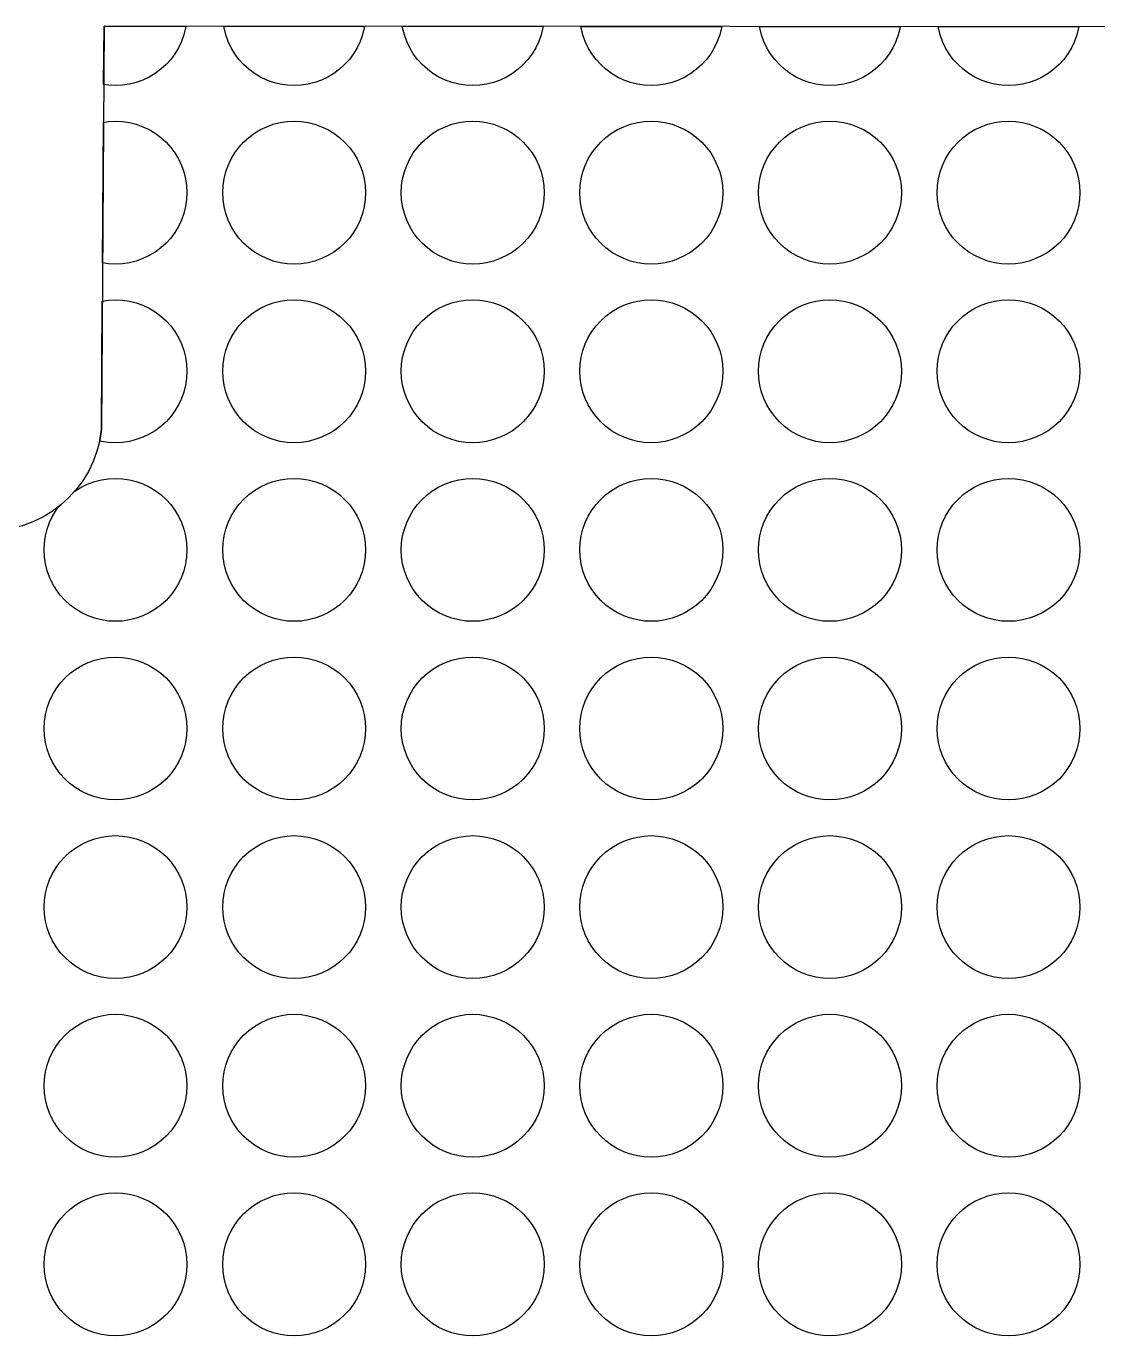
# Model space of a CAD drawing. Header units: millimetres. Extents: x -41 to 93, y -13 to 82.
# Drawn here: x 40.57 to 55.57, y 63.7 to 82.03 of the extents above; entities that cross this region are included whole.
import ezdxf

# ---------------------------------------------------------------- set-up
doc = ezdxf.new("R2010")
doc.units = ezdxf.units.MM
doc.layers.add('background', color=7, linetype='Continuous')
doc.layers.add('outline_2', color=3, linetype='Continuous')

msp = doc.modelspace()

# ---------------------------------------------------------------- linework, layer by layer
at = {"layer": 'background'}
for points in [[(41.658, 82.028), (42.803, 82.027), (42.8, 82.003), (42.776, 81.907), (42.743, 81.815), (42.701, 81.726), (42.65, 81.642), (42.592, 81.563), (42.526, 81.491), (42.453, 81.425), (42.374, 81.366), (42.29, 81.316), (42.201, 81.274), (42.109, 81.241), (42.014, 81.217), (41.917, 81.202), (41.819, 81.198), (41.721, 81.202), (41.653, 81.213)], [(45.303, 82.026), (45.3, 82.003), (45.276, 81.907), (45.243, 81.815), (45.201, 81.726), (45.15, 81.642), (45.092, 81.563), (45.026, 81.491), (44.953, 81.425), (44.874, 81.366), (44.79, 81.316), (44.701, 81.274), (44.609, 81.241), (44.514, 81.217), (44.417, 81.202), (44.319, 81.198), (44.221, 81.202), (44.124, 81.217), (44.028, 81.241), (43.936, 81.274), (43.847, 81.316), (43.763, 81.366), (43.684, 81.425), (43.612, 81.491), (43.546, 81.563), (43.487, 81.642), (43.437, 81.726), (43.395, 81.815), (43.362, 81.907), (43.338, 82.003), (43.334, 82.027)], [(47.803, 82.025), (47.8, 82.003), (47.776, 81.907), (47.743, 81.815), (47.701, 81.726), (47.65, 81.642), (47.592, 81.563), (47.526, 81.491), (47.453, 81.425), (47.374, 81.366), (47.29, 81.316), (47.201, 81.274), (47.109, 81.241), (47.014, 81.217), (46.917, 81.202), (46.819, 81.198), (46.721, 81.202), (46.624, 81.217), (46.528, 81.241), (46.436, 81.274), (46.347, 81.316), (46.263, 81.366), (46.184, 81.425), (46.112, 81.491), (46.046, 81.563), (45.987, 81.642), (45.937, 81.726), (45.895, 81.815), (45.862, 81.907), (45.838, 82.003), (45.835, 82.026)], [(50.303, 82.023), (50.3, 82.003), (50.276, 81.907), (50.243, 81.815), (50.201, 81.726), (50.15, 81.642), (50.092, 81.563), (50.026, 81.491), (49.953, 81.425), (49.874, 81.366), (49.79, 81.316), (49.701, 81.274), (49.609, 81.241), (49.514, 81.217), (49.417, 81.202), (49.319, 81.198), (49.221, 81.202), (49.124, 81.217), (49.028, 81.241), (48.936, 81.274), (48.847, 81.316), (48.763, 81.366), (48.684, 81.425), (48.612, 81.491), (48.546, 81.563), (48.487, 81.642), (48.437, 81.726), (48.395, 81.815), (48.362, 81.907), (48.338, 82.003), (48.335, 82.024)], [(52.802, 82.022), (52.8, 82.003), (52.776, 81.907), (52.743, 81.815), (52.701, 81.726), (52.65, 81.642), (52.592, 81.563), (52.526, 81.491), (52.453, 81.425), (52.374, 81.366), (52.29, 81.316), (52.201, 81.274), (52.109, 81.241), (52.014, 81.217), (51.917, 81.202), (51.819, 81.198), (51.721, 81.202), (51.624, 81.217), (51.528, 81.241), (51.436, 81.274), (51.347, 81.316), (51.263, 81.366), (51.184, 81.425), (51.112, 81.491), (51.046, 81.563), (50.987, 81.642), (50.937, 81.726), (50.895, 81.815), (50.862, 81.907), (50.838, 82.003), (50.835, 82.023)], [(55.302, 82.021), (55.3, 82.003), (55.276, 81.907), (55.243, 81.815), (55.201, 81.726), (55.15, 81.642), (55.092, 81.563), (55.026, 81.491), (54.953, 81.425), (54.874, 81.366), (54.79, 81.316), (54.701, 81.274), (54.609, 81.241), (54.514, 81.217), (54.417, 81.202), (54.319, 81.198), (54.221, 81.202), (54.124, 81.217), (54.028, 81.241), (53.936, 81.274), (53.847, 81.316), (53.763, 81.366), (53.684, 81.425), (53.612, 81.491), (53.546, 81.563), (53.487, 81.642), (53.437, 81.726), (53.395, 81.815), (53.362, 81.907), (53.338, 82.003), (53.335, 82.022)], [(41.649, 80.682), (41.721, 80.693), (41.819, 80.698), (41.917, 80.693), (42.014, 80.678), (42.109, 80.655), (42.201, 80.621), (42.29, 80.58), (42.374, 80.529), (42.453, 80.471), (42.526, 80.405), (42.592, 80.332), (42.65, 80.253), (42.701, 80.169), (42.743, 80.08), (42.776, 79.988), (42.8, 79.893), (42.814, 79.796), (42.819, 79.698), (42.814, 79.6), (42.8, 79.503), (42.776, 79.407), (42.743, 79.315), (42.701, 79.226), (42.65, 79.142), (42.592, 79.063), (42.526, 78.991), (42.453, 78.925), (42.374, 78.866), (42.29, 78.816), (42.201, 78.774), (42.109, 78.741), (42.014, 78.717), (41.917, 78.702), (41.819, 78.698), (41.721, 78.702), (41.637, 78.715)], [(45.319, 79.698), (45.314, 79.6), (45.3, 79.503), (45.276, 79.407), (45.243, 79.315), (45.201, 79.226), (45.15, 79.142), (45.092, 79.063), (45.026, 78.991), (44.953, 78.925), (44.874, 78.866), (44.79, 78.816), (44.701, 78.774), (44.609, 78.741), (44.514, 78.717), (44.417, 78.702), (44.319, 78.698), (44.221, 78.702), (44.124, 78.717), (44.028, 78.741), (43.936, 78.774), (43.847, 78.816), (43.763, 78.866), (43.684, 78.925), (43.612, 78.991), (43.546, 79.063), (43.487, 79.142), (43.437, 79.226), (43.395, 79.315), (43.362, 79.407), (43.338, 79.503), (43.324, 79.6), (43.319, 79.698), (43.324, 79.796), (43.338, 79.893), (43.362, 79.988), (43.395, 80.08), (43.437, 80.169), (43.487, 80.253), (43.546, 80.332), (43.612, 80.405), (43.684, 80.471), (43.763, 80.529), (43.847, 80.58), (43.936, 80.621), (44.028, 80.655), (44.124, 80.678), (44.221, 80.693), (44.319, 80.698), (44.417, 80.693), (44.514, 80.678), (44.609, 80.655), (44.701, 80.621), (44.79, 80.58), (44.874, 80.529), (44.953, 80.471), (45.026, 80.405), (45.092, 80.332), (45.15, 80.253), (45.201, 80.169), (45.243, 80.08), (45.276, 79.988), (45.3, 79.893), (45.314, 79.796)], [(47.819, 79.698), (47.814, 79.6), (47.8, 79.503), (47.776, 79.407), (47.743, 79.315), (47.701, 79.226), (47.65, 79.142), (47.592, 79.063), (47.526, 78.991), (47.453, 78.925), (47.374, 78.866), (47.29, 78.816), (47.201, 78.774), (47.109, 78.741), (47.014, 78.717), (46.917, 78.702), (46.819, 78.698), (46.721, 78.702), (46.624, 78.717), (46.528, 78.741), (46.436, 78.774), (46.347, 78.816), (46.263, 78.866), (46.184, 78.925), (46.112, 78.991), (46.046, 79.063), (45.987, 79.142), (45.937, 79.226), (45.895, 79.315), (45.862, 79.407), (45.838, 79.503), (45.824, 79.6), (45.819, 79.698), (45.824, 79.796), (45.838, 79.893), (45.862, 79.988), (45.895, 80.08), (45.937, 80.169), (45.987, 80.253), (46.046, 80.332), (46.112, 80.405), (46.184, 80.471), (46.263, 80.529), (46.347, 80.58), (46.436, 80.621), (46.528, 80.655), (46.624, 80.678), (46.721, 80.693), (46.819, 80.698), (46.917, 80.693), (47.014, 80.678), (47.109, 80.655), (47.201, 80.621), (47.29, 80.58), (47.374, 80.529), (47.453, 80.471), (47.526, 80.405), (47.592, 80.332), (47.65, 80.253), (47.701, 80.169), (47.743, 80.08), (47.776, 79.988), (47.8, 79.893), (47.814, 79.796)], [(50.319, 79.698), (50.314, 79.6), (50.3, 79.503), (50.276, 79.407), (50.243, 79.315), (50.201, 79.226), (50.15, 79.142), (50.092, 79.063), (50.026, 78.991), (49.953, 78.925), (49.874, 78.866), (49.79, 78.816), (49.701, 78.774), (49.609, 78.741), (49.514, 78.717), (49.417, 78.702), (49.319, 78.698), (49.221, 78.702), (49.124, 78.717), (49.028, 78.741), (48.936, 78.774), (48.847, 78.816), (48.763, 78.866), (48.684, 78.925), (48.612, 78.991), (48.546, 79.063), (48.487, 79.142), (48.437, 79.226), (48.395, 79.315), (48.362, 79.407), (48.338, 79.503), (48.324, 79.6), (48.319, 79.698), (48.324, 79.796), (48.338, 79.893), (48.362, 79.988), (48.395, 80.08), (48.437, 80.169), (48.487, 80.253), (48.546, 80.332), (48.612, 80.405), (48.684, 80.471), (48.763, 80.529), (48.847, 80.58), (48.936, 80.621), (49.028, 80.655), (49.124, 80.678), (49.221, 80.693), (49.319, 80.698), (49.417, 80.693), (49.514, 80.678), (49.609, 80.655), (49.701, 80.621), (49.79, 80.58), (49.874, 80.529), (49.953, 80.471), (50.026, 80.405), (50.092, 80.332), (50.15, 80.253), (50.201, 80.169), (50.243, 80.08), (50.276, 79.988), (50.3, 79.893), (50.314, 79.796)], [(52.819, 79.698), (52.814, 79.6), (52.8, 79.503), (52.776, 79.407), (52.743, 79.315), (52.701, 79.226), (52.65, 79.142), (52.592, 79.063), (52.526, 78.991), (52.453, 78.925), (52.374, 78.866), (52.29, 78.816), (52.201, 78.774), (52.109, 78.741), (52.014, 78.717), (51.917, 78.702), (51.819, 78.698), (51.721, 78.702), (51.624, 78.717), (51.528, 78.741), (51.436, 78.774), (51.347, 78.816), (51.263, 78.866), (51.184, 78.925), (51.112, 78.991), (51.046, 79.063), (50.987, 79.142), (50.937, 79.226), (50.895, 79.315), (50.862, 79.407), (50.838, 79.503), (50.824, 79.6), (50.819, 79.698), (50.824, 79.796), (50.838, 79.893), (50.862, 79.988), (50.895, 80.08), (50.937, 80.169), (50.987, 80.253), (51.046, 80.332), (51.112, 80.405), (51.184, 80.471), (51.263, 80.529), (51.347, 80.58), (51.436, 80.621), (51.528, 80.655), (51.624, 80.678), (51.721, 80.693), (51.819, 80.698), (51.917, 80.693), (52.014, 80.678), (52.109, 80.655), (52.201, 80.621), (52.29, 80.58), (52.374, 80.529), (52.453, 80.471), (52.526, 80.405), (52.592, 80.332), (52.65, 80.253), (52.701, 80.169), (52.743, 80.08), (52.776, 79.988), (52.8, 79.893), (52.814, 79.796)], [(55.319, 79.698), (55.314, 79.6), (55.3, 79.503), (55.276, 79.407), (55.243, 79.315), (55.201, 79.226), (55.15, 79.142), (55.092, 79.063), (55.026, 78.991), (54.953, 78.925), (54.874, 78.866), (54.79, 78.816), (54.701, 78.774), (54.609, 78.741), (54.514, 78.717), (54.417, 78.702), (54.319, 78.698), (54.221, 78.702), (54.124, 78.717), (54.028, 78.741), (53.936, 78.774), (53.847, 78.816), (53.763, 78.866), (53.684, 78.925), (53.612, 78.991), (53.546, 79.063), (53.487, 79.142), (53.437, 79.226), (53.395, 79.315), (53.362, 79.407), (53.338, 79.503), (53.324, 79.6), (53.319, 79.698), (53.324, 79.796), (53.338, 79.893), (53.362, 79.988), (53.395, 80.08), (53.437, 80.169), (53.487, 80.253), (53.546, 80.332), (53.612, 80.405), (53.684, 80.471), (53.763, 80.529), (53.847, 80.58), (53.936, 80.621), (54.028, 80.655), (54.124, 80.678), (54.221, 80.693), (54.319, 80.698), (54.417, 80.693), (54.514, 80.678), (54.609, 80.655), (54.701, 80.621), (54.79, 80.58), (54.874, 80.529), (54.953, 80.471), (55.026, 80.405), (55.092, 80.332), (55.15, 80.253), (55.201, 80.169), (55.243, 80.08), (55.276, 79.988), (55.3, 79.893), (55.314, 79.796)], [(41.599, 76.23), (41.623, 76.387), (41.634, 78.18), (41.721, 78.193), (41.819, 78.198), (41.917, 78.193), (42.014, 78.178), (42.109, 78.155), (42.201, 78.121), (42.29, 78.08), (42.374, 78.029), (42.453, 77.971), (42.526, 77.905), (42.592, 77.832), (42.65, 77.753), (42.701, 77.669), (42.743, 77.58), (42.776, 77.488), (42.8, 77.393), (42.814, 77.296), (42.819, 77.198), (42.814, 77.1), (42.8, 77.003), (42.776, 76.907), (42.743, 76.815), (42.701, 76.726), (42.65, 76.642), (42.592, 76.563), (42.526, 76.491), (42.453, 76.425), (42.374, 76.366), (42.29, 76.316), (42.201, 76.274), (42.109, 76.241), (42.014, 76.217), (41.917, 76.202), (41.819, 76.198), (41.721, 76.202), (41.624, 76.217), (41.597, 76.224)], [(45.319, 77.198), (45.314, 77.1), (45.3, 77.003), (45.276, 76.907), (45.243, 76.815), (45.201, 76.726), (45.15, 76.642), (45.092, 76.563), (45.026, 76.491), (44.953, 76.425), (44.874, 76.366), (44.79, 76.316), (44.701, 76.274), (44.609, 76.241), (44.514, 76.217), (44.417, 76.202), (44.319, 76.198), (44.221, 76.202), (44.124, 76.217), (44.028, 76.241), (43.936, 76.274), (43.847, 76.316), (43.763, 76.366), (43.684, 76.425), (43.612, 76.491), (43.546, 76.563), (43.487, 76.642), (43.437, 76.726), (43.395, 76.815), (43.362, 76.907), (43.338, 77.003), (43.324, 77.1), (43.319, 77.198), (43.324, 77.296), (43.338, 77.393), (43.362, 77.488), (43.395, 77.58), (43.437, 77.669), (43.487, 77.753), (43.546, 77.832), (43.612, 77.905), (43.684, 77.971), (43.763, 78.029), (43.847, 78.08), (43.936, 78.121), (44.028, 78.155), (44.124, 78.178), (44.221, 78.193), (44.319, 78.198), (44.417, 78.193), (44.514, 78.178), (44.609, 78.155), (44.701, 78.121), (44.79, 78.08), (44.874, 78.029), (44.953, 77.971), (45.026, 77.905), (45.092, 77.832), (45.15, 77.753), (45.201, 77.669), (45.243, 77.58), (45.276, 77.488), (45.3, 77.393), (45.314, 77.296)], [(47.819, 77.198), (47.814, 77.1), (47.8, 77.003), (47.776, 76.907), (47.743, 76.815), (47.701, 76.726), (47.65, 76.642), (47.592, 76.563), (47.526, 76.491), (47.453, 76.425), (47.374, 76.366), (47.29, 76.316), (47.201, 76.274), (47.109, 76.241), (47.014, 76.217), (46.917, 76.202), (46.819, 76.198), (46.721, 76.202), (46.624, 76.217), (46.528, 76.241), (46.436, 76.274), (46.347, 76.316), (46.263, 76.366), (46.184, 76.425), (46.112, 76.491), (46.046, 76.563), (45.987, 76.642), (45.937, 76.726), (45.895, 76.815), (45.862, 76.907), (45.838, 77.003), (45.824, 77.1), (45.819, 77.198), (45.824, 77.296), (45.838, 77.393), (45.862, 77.488), (45.895, 77.58), (45.937, 77.669), (45.987, 77.753), (46.046, 77.832), (46.112, 77.905), (46.184, 77.971), (46.263, 78.029), (46.347, 78.08), (46.436, 78.121), (46.528, 78.155), (46.624, 78.178), (46.721, 78.193), (46.819, 78.198), (46.917, 78.193), (47.014, 78.178), (47.109, 78.155), (47.201, 78.121), (47.29, 78.08), (47.374, 78.029), (47.453, 77.971), (47.526, 77.905), (47.592, 77.832), (47.65, 77.753), (47.701, 77.669), (47.743, 77.58), (47.776, 77.488), (47.8, 77.393), (47.814, 77.296)], [(50.319, 77.198), (50.314, 77.1), (50.3, 77.003), (50.276, 76.907), (50.243, 76.815), (50.201, 76.726), (50.15, 76.642), (50.092, 76.563), (50.026, 76.491), (49.953, 76.425), (49.874, 76.366), (49.79, 76.316), (49.701, 76.274), (49.609, 76.241), (49.514, 76.217), (49.417, 76.202), (49.319, 76.198), (49.221, 76.202), (49.124, 76.217), (49.028, 76.241), (48.936, 76.274), (48.847, 76.316), (48.763, 76.366), (48.684, 76.425), (48.612, 76.491), (48.546, 76.563), (48.487, 76.642), (48.437, 76.726), (48.395, 76.815), (48.362, 76.907), (48.338, 77.003), (48.324, 77.1), (48.319, 77.198), (48.324, 77.296), (48.338, 77.393), (48.362, 77.488), (48.395, 77.58), (48.437, 77.669), (48.487, 77.753), (48.546, 77.832), (48.612, 77.905), (48.684, 77.971), (48.763, 78.029), (48.847, 78.08), (48.936, 78.121), (49.028, 78.155), (49.124, 78.178), (49.221, 78.193), (49.319, 78.198), (49.417, 78.193), (49.514, 78.178), (49.609, 78.155), (49.701, 78.121), (49.79, 78.08), (49.874, 78.029), (49.953, 77.971), (50.026, 77.905), (50.092, 77.832), (50.15, 77.753), (50.201, 77.669), (50.243, 77.58), (50.276, 77.488), (50.3, 77.393), (50.314, 77.296)], [(52.819, 77.198), (52.814, 77.1), (52.8, 77.003), (52.776, 76.907), (52.743, 76.815), (52.701, 76.726), (52.65, 76.642), (52.592, 76.563), (52.526, 76.491), (52.453, 76.425), (52.374, 76.366), (52.29, 76.316), (52.201, 76.274), (52.109, 76.241), (52.014, 76.217), (51.917, 76.202), (51.819, 76.198), (51.721, 76.202), (51.624, 76.217), (51.528, 76.241), (51.436, 76.274), (51.347, 76.316), (51.263, 76.366), (51.184, 76.425), (51.112, 76.491), (51.046, 76.563), (50.987, 76.642), (50.937, 76.726), (50.895, 76.815), (50.862, 76.907), (50.838, 77.003), (50.824, 77.1), (50.819, 77.198), (50.824, 77.296), (50.838, 77.393), (50.862, 77.488), (50.895, 77.58), (50.937, 77.669), (50.987, 77.753), (51.046, 77.832), (51.112, 77.905), (51.184, 77.971), (51.263, 78.029), (51.347, 78.08), (51.436, 78.121), (51.528, 78.155), (51.624, 78.178), (51.721, 78.193), (51.819, 78.198), (51.917, 78.193), (52.014, 78.178), (52.109, 78.155), (52.201, 78.121), (52.29, 78.08), (52.374, 78.029), (52.453, 77.971), (52.526, 77.905), (52.592, 77.832), (52.65, 77.753), (52.701, 77.669), (52.743, 77.58), (52.776, 77.488), (52.8, 77.393), (52.814, 77.296)], [(55.319, 77.198), (55.314, 77.1), (55.3, 77.003), (55.276, 76.907), (55.243, 76.815), (55.201, 76.726), (55.15, 76.642), (55.092, 76.563), (55.026, 76.491), (54.953, 76.425), (54.874, 76.366), (54.79, 76.316), (54.701, 76.274), (54.609, 76.241), (54.514, 76.217), (54.417, 76.202), (54.319, 76.198), (54.221, 76.202), (54.124, 76.217), (54.028, 76.241), (53.936, 76.274), (53.847, 76.316), (53.763, 76.366), (53.684, 76.425), (53.612, 76.491), (53.546, 76.563), (53.487, 76.642), (53.437, 76.726), (53.395, 76.815), (53.362, 76.907), (53.338, 77.003), (53.324, 77.1), (53.319, 77.198), (53.324, 77.296), (53.338, 77.393), (53.362, 77.488), (53.395, 77.58), (53.437, 77.669), (53.487, 77.753), (53.546, 77.832), (53.612, 77.905), (53.684, 77.971), (53.763, 78.029), (53.847, 78.08), (53.936, 78.121), (54.028, 78.155), (54.124, 78.178), (54.221, 78.193), (54.319, 78.198), (54.417, 78.193), (54.514, 78.178), (54.609, 78.155), (54.701, 78.121), (54.79, 78.08), (54.874, 78.029), (54.953, 77.971), (55.026, 77.905), (55.092, 77.832), (55.15, 77.753), (55.201, 77.669), (55.243, 77.58), (55.276, 77.488), (55.3, 77.393), (55.314, 77.296)], [(41.054, 75.328), (41.166, 75.43), (41.242, 75.513), (41.263, 75.529), (41.347, 75.58), (41.436, 75.621), (41.528, 75.655), (41.624, 75.678), (41.721, 75.693), (41.819, 75.698), (41.917, 75.693), (42.014, 75.678), (42.109, 75.655), (42.201, 75.621), (42.29, 75.58), (42.374, 75.529), (42.453, 75.471), (42.526, 75.405), (42.592, 75.332), (42.65, 75.253), (42.701, 75.169), (42.743, 75.08), (42.776, 74.988), (42.8, 74.893), (42.814, 74.796), (42.819, 74.698), (42.814, 74.6), (42.8, 74.503), (42.776, 74.407), (42.743, 74.315), (42.701, 74.226), (42.65, 74.142), (42.592, 74.063), (42.526, 73.991), (42.453, 73.925), (42.374, 73.866), (42.29, 73.816), (42.201, 73.774), (42.109, 73.741), (42.014, 73.717), (41.917, 73.702), (41.819, 73.698), (41.721, 73.702), (41.624, 73.717), (41.528, 73.741), (41.436, 73.774), (41.347, 73.816), (41.263, 73.866), (41.184, 73.925), (41.112, 73.991), (41.046, 74.063), (40.987, 74.142), (40.937, 74.226), (40.895, 74.315), (40.862, 74.407), (40.838, 74.503), (40.824, 74.6), (40.819, 74.698), (40.824, 74.796), (40.838, 74.893), (40.862, 74.988), (40.895, 75.08), (40.937, 75.169), (40.987, 75.253), (41.028, 75.308)], [(45.319, 74.698), (45.314, 74.6), (45.3, 74.503), (45.276, 74.407), (45.243, 74.315), (45.201, 74.226), (45.15, 74.142), (45.092, 74.063), (45.026, 73.991), (44.953, 73.925), (44.874, 73.866), (44.79, 73.816), (44.701, 73.774), (44.609, 73.741), (44.514, 73.717), (44.417, 73.702), (44.319, 73.698), (44.221, 73.702), (44.124, 73.717), (44.028, 73.741), (43.936, 73.774), (43.847, 73.816), (43.763, 73.866), (43.684, 73.925), (43.612, 73.991), (43.546, 74.063), (43.487, 74.142), (43.437, 74.226), (43.395, 74.315), (43.362, 74.407), (43.338, 74.503), (43.324, 74.6), (43.319, 74.698), (43.324, 74.796), (43.338, 74.893), (43.362, 74.988), (43.395, 75.08), (43.437, 75.169), (43.487, 75.253), (43.546, 75.332), (43.612, 75.405), (43.684, 75.471), (43.763, 75.529), (43.847, 75.58), (43.936, 75.621), (44.028, 75.655), (44.124, 75.678), (44.221, 75.693), (44.319, 75.698), (44.417, 75.693), (44.514, 75.678), (44.609, 75.655), (44.701, 75.621), (44.79, 75.58), (44.874, 75.529), (44.953, 75.471), (45.026, 75.405), (45.092, 75.332), (45.15, 75.253), (45.201, 75.169), (45.243, 75.08), (45.276, 74.988), (45.3, 74.893), (45.314, 74.796)], [(47.819, 74.698), (47.814, 74.6), (47.8, 74.503), (47.776, 74.407), (47.743, 74.315), (47.701, 74.226), (47.65, 74.142), (47.592, 74.063), (47.526, 73.991), (47.453, 73.925), (47.374, 73.866), (47.29, 73.816), (47.201, 73.774), (47.109, 73.741), (47.014, 73.717), (46.917, 73.702), (46.819, 73.698), (46.721, 73.702), (46.624, 73.717), (46.528, 73.741), (46.436, 73.774), (46.347, 73.816), (46.263, 73.866), (46.184, 73.925), (46.112, 73.991), (46.046, 74.063), (45.987, 74.142), (45.937, 74.226), (45.895, 74.315), (45.862, 74.407), (45.838, 74.503), (45.824, 74.6), (45.819, 74.698), (45.824, 74.796), (45.838, 74.893), (45.862, 74.988), (45.895, 75.08), (45.937, 75.169), (45.987, 75.253), (46.046, 75.332), (46.112, 75.405), (46.184, 75.471), (46.263, 75.529), (46.347, 75.58), (46.436, 75.621), (46.528, 75.655), (46.624, 75.678), (46.721, 75.693), (46.819, 75.698), (46.917, 75.693), (47.014, 75.678), (47.109, 75.655), (47.201, 75.621), (47.29, 75.58), (47.374, 75.529), (47.453, 75.471), (47.526, 75.405), (47.592, 75.332), (47.65, 75.253), (47.701, 75.169), (47.743, 75.08), (47.776, 74.988), (47.8, 74.893), (47.814, 74.796)], [(50.319, 74.698), (50.314, 74.6), (50.3, 74.503), (50.276, 74.407), (50.243, 74.315), (50.201, 74.226), (50.15, 74.142), (50.092, 74.063), (50.026, 73.991), (49.953, 73.925), (49.874, 73.866), (49.79, 73.816), (49.701, 73.774), (49.609, 73.741), (49.514, 73.717), (49.417, 73.702), (49.319, 73.698), (49.221, 73.702), (49.124, 73.717), (49.028, 73.741), (48.936, 73.774), (48.847, 73.816), (48.763, 73.866), (48.684, 73.925), (48.612, 73.991), (48.546, 74.063), (48.487, 74.142), (48.437, 74.226), (48.395, 74.315), (48.362, 74.407), (48.338, 74.503), (48.324, 74.6), (48.319, 74.698), (48.324, 74.796), (48.338, 74.893), (48.362, 74.988), (48.395, 75.08), (48.437, 75.169), (48.487, 75.253), (48.546, 75.332), (48.612, 75.405), (48.684, 75.471), (48.763, 75.529), (48.847, 75.58), (48.936, 75.621), (49.028, 75.655), (49.124, 75.678), (49.221, 75.693), (49.319, 75.698), (49.417, 75.693), (49.514, 75.678), (49.609, 75.655), (49.701, 75.621), (49.79, 75.58), (49.874, 75.529), (49.953, 75.471), (50.026, 75.405), (50.092, 75.332), (50.15, 75.253), (50.201, 75.169), (50.243, 75.08), (50.276, 74.988), (50.3, 74.893), (50.314, 74.796)], [(52.819, 74.698), (52.814, 74.6), (52.8, 74.503), (52.776, 74.407), (52.743, 74.315), (52.701, 74.226), (52.65, 74.142), (52.592, 74.063), (52.526, 73.991), (52.453, 73.925), (52.374, 73.866), (52.29, 73.816), (52.201, 73.774), (52.109, 73.741), (52.014, 73.717), (51.917, 73.702), (51.819, 73.698), (51.721, 73.702), (51.624, 73.717), (51.528, 73.741), (51.436, 73.774), (51.347, 73.816), (51.263, 73.866), (51.184, 73.925), (51.112, 73.991), (51.046, 74.063), (50.987, 74.142), (50.937, 74.226), (50.895, 74.315), (50.862, 74.407), (50.838, 74.503), (50.824, 74.6), (50.819, 74.698), (50.824, 74.796), (50.838, 74.893), (50.862, 74.988), (50.895, 75.08), (50.937, 75.169), (50.987, 75.253), (51.046, 75.332), (51.112, 75.405), (51.184, 75.471), (51.263, 75.529), (51.347, 75.58), (51.436, 75.621), (51.528, 75.655), (51.624, 75.678), (51.721, 75.693), (51.819, 75.698), (51.917, 75.693), (52.014, 75.678), (52.109, 75.655), (52.201, 75.621), (52.29, 75.58), (52.374, 75.529), (52.453, 75.471), (52.526, 75.405), (52.592, 75.332), (52.65, 75.253), (52.701, 75.169), (52.743, 75.08), (52.776, 74.988), (52.8, 74.893), (52.814, 74.796)], [(55.319, 74.698), (55.314, 74.6), (55.3, 74.503), (55.276, 74.407), (55.243, 74.315), (55.201, 74.226), (55.15, 74.142), (55.092, 74.063), (55.026, 73.991), (54.953, 73.925), (54.874, 73.866), (54.79, 73.816), (54.701, 73.774), (54.609, 73.741), (54.514, 73.717), (54.417, 73.702), (54.319, 73.698), (54.221, 73.702), (54.124, 73.717), (54.028, 73.741), (53.936, 73.774), (53.847, 73.816), (53.763, 73.866), (53.684, 73.925), (53.612, 73.991), (53.546, 74.063), (53.487, 74.142), (53.437, 74.226), (53.395, 74.315), (53.362, 74.407), (53.338, 74.503), (53.324, 74.6), (53.319, 74.698), (53.324, 74.796), (53.338, 74.893), (53.362, 74.988), (53.395, 75.08), (53.437, 75.169), (53.487, 75.253), (53.546, 75.332), (53.612, 75.405), (53.684, 75.471), (53.763, 75.529), (53.847, 75.58), (53.936, 75.621), (54.028, 75.655), (54.124, 75.678), (54.221, 75.693), (54.319, 75.698), (54.417, 75.693), (54.514, 75.678), (54.609, 75.655), (54.701, 75.621), (54.79, 75.58), (54.874, 75.529), (54.953, 75.471), (55.026, 75.405), (55.092, 75.332), (55.15, 75.253), (55.201, 75.169), (55.243, 75.08), (55.276, 74.988), (55.3, 74.893), (55.314, 74.796)], [(42.819, 72.198), (42.814, 72.1), (42.8, 72.003), (42.776, 71.907), (42.743, 71.815), (42.701, 71.726), (42.65, 71.642), (42.592, 71.563), (42.526, 71.491), (42.453, 71.425), (42.374, 71.366), (42.29, 71.316), (42.201, 71.274), (42.109, 71.241), (42.014, 71.217), (41.917, 71.202), (41.819, 71.198), (41.721, 71.202), (41.624, 71.217), (41.528, 71.241), (41.436, 71.274), (41.347, 71.316), (41.263, 71.366), (41.184, 71.425), (41.112, 71.491), (41.046, 71.563), (40.987, 71.642), (40.937, 71.726), (40.895, 71.815), (40.862, 71.907), (40.838, 72.003), (40.824, 72.1), (40.819, 72.198), (40.824, 72.296), (40.838, 72.393), (40.862, 72.488), (40.895, 72.58), (40.937, 72.669), (40.987, 72.753), (41.046, 72.832), (41.112, 72.905), (41.184, 72.971), (41.263, 73.029), (41.347, 73.08), (41.436, 73.121), (41.528, 73.155), (41.624, 73.178), (41.721, 73.193), (41.819, 73.198), (41.917, 73.193), (42.014, 73.178), (42.109, 73.155), (42.201, 73.121), (42.29, 73.08), (42.374, 73.029), (42.453, 72.971), (42.526, 72.905), (42.592, 72.832), (42.65, 72.753), (42.701, 72.669), (42.743, 72.58), (42.776, 72.488), (42.8, 72.393), (42.814, 72.296)], [(45.319, 72.198), (45.314, 72.1), (45.3, 72.003), (45.276, 71.907), (45.243, 71.815), (45.201, 71.726), (45.15, 71.642), (45.092, 71.563), (45.026, 71.491), (44.953, 71.425), (44.874, 71.366), (44.79, 71.316), (44.701, 71.274), (44.609, 71.241), (44.514, 71.217), (44.417, 71.202), (44.319, 71.198), (44.221, 71.202), (44.124, 71.217), (44.028, 71.241), (43.936, 71.274), (43.847, 71.316), (43.763, 71.366), (43.684, 71.425), (43.612, 71.491), (43.546, 71.563), (43.487, 71.642), (43.437, 71.726), (43.395, 71.815), (43.362, 71.907), (43.338, 72.003), (43.324, 72.1), (43.319, 72.198), (43.324, 72.296), (43.338, 72.393), (43.362, 72.488), (43.395, 72.58), (43.437, 72.669), (43.487, 72.753), (43.546, 72.832), (43.612, 72.905), (43.684, 72.971), (43.763, 73.029), (43.847, 73.08), (43.936, 73.121), (44.028, 73.155), (44.124, 73.178), (44.221, 73.193), (44.319, 73.198), (44.417, 73.193), (44.514, 73.178), (44.609, 73.155), (44.701, 73.121), (44.79, 73.08), (44.874, 73.029), (44.953, 72.971), (45.026, 72.905), (45.092, 72.832), (45.15, 72.753), (45.201, 72.669), (45.243, 72.58), (45.276, 72.488), (45.3, 72.393), (45.314, 72.296)], [(47.819, 72.198), (47.814, 72.1), (47.8, 72.003), (47.776, 71.907), (47.743, 71.815), (47.701, 71.726), (47.65, 71.642), (47.592, 71.563), (47.526, 71.491), (47.453, 71.425), (47.374, 71.366), (47.29, 71.316), (47.201, 71.274), (47.109, 71.241), (47.014, 71.217), (46.917, 71.202), (46.819, 71.198), (46.721, 71.202), (46.624, 71.217), (46.528, 71.241), (46.436, 71.274), (46.347, 71.316), (46.263, 71.366), (46.184, 71.425), (46.112, 71.491), (46.046, 71.563), (45.987, 71.642), (45.937, 71.726), (45.895, 71.815), (45.862, 71.907), (45.838, 72.003), (45.824, 72.1), (45.819, 72.198), (45.824, 72.296), (45.838, 72.393), (45.862, 72.488), (45.895, 72.58), (45.937, 72.669), (45.987, 72.753), (46.046, 72.832), (46.112, 72.905), (46.184, 72.971), (46.263, 73.029), (46.347, 73.08), (46.436, 73.121), (46.528, 73.155), (46.624, 73.178), (46.721, 73.193), (46.819, 73.198), (46.917, 73.193), (47.014, 73.178), (47.109, 73.155), (47.201, 73.121), (47.29, 73.08), (47.374, 73.029), (47.453, 72.971), (47.526, 72.905), (47.592, 72.832), (47.65, 72.753), (47.701, 72.669), (47.743, 72.58), (47.776, 72.488), (47.8, 72.393), (47.814, 72.296)], [(50.319, 72.198), (50.314, 72.1), (50.3, 72.003), (50.276, 71.907), (50.243, 71.815), (50.201, 71.726), (50.15, 71.642), (50.092, 71.563), (50.026, 71.491), (49.953, 71.425), (49.874, 71.366), (49.79, 71.316), (49.701, 71.274), (49.609, 71.241), (49.514, 71.217), (49.417, 71.202), (49.319, 71.198), (49.221, 71.202), (49.124, 71.217), (49.028, 71.241), (48.936, 71.274), (48.847, 71.316), (48.763, 71.366), (48.684, 71.425), (48.612, 71.491), (48.546, 71.563), (48.487, 71.642), (48.437, 71.726), (48.395, 71.815), (48.362, 71.907), (48.338, 72.003), (48.324, 72.1), (48.319, 72.198), (48.324, 72.296), (48.338, 72.393), (48.362, 72.488), (48.395, 72.58), (48.437, 72.669), (48.487, 72.753), (48.546, 72.832), (48.612, 72.905), (48.684, 72.971), (48.763, 73.029), (48.847, 73.08), (48.936, 73.121), (49.028, 73.155), (49.124, 73.178), (49.221, 73.193), (49.319, 73.198), (49.417, 73.193), (49.514, 73.178), (49.609, 73.155), (49.701, 73.121), (49.79, 73.08), (49.874, 73.029), (49.953, 72.971), (50.026, 72.905), (50.092, 72.832), (50.15, 72.753), (50.201, 72.669), (50.243, 72.58), (50.276, 72.488), (50.3, 72.393), (50.314, 72.296)], [(52.819, 72.198), (52.814, 72.1), (52.8, 72.003), (52.776, 71.907), (52.743, 71.815), (52.701, 71.726), (52.65, 71.642), (52.592, 71.563), (52.526, 71.491), (52.453, 71.425), (52.374, 71.366), (52.29, 71.316), (52.201, 71.274), (52.109, 71.241), (52.014, 71.217), (51.917, 71.202), (51.819, 71.198), (51.721, 71.202), (51.624, 71.217), (51.528, 71.241), (51.436, 71.274), (51.347, 71.316), (51.263, 71.366), (51.184, 71.425), (51.112, 71.491), (51.046, 71.563), (50.987, 71.642), (50.937, 71.726), (50.895, 71.815), (50.862, 71.907), (50.838, 72.003), (50.824, 72.1), (50.819, 72.198), (50.824, 72.296), (50.838, 72.393), (50.862, 72.488), (50.895, 72.58), (50.937, 72.669), (50.987, 72.753), (51.046, 72.832), (51.112, 72.905), (51.184, 72.971), (51.263, 73.029), (51.347, 73.08), (51.436, 73.121), (51.528, 73.155), (51.624, 73.178), (51.721, 73.193), (51.819, 73.198), (51.917, 73.193), (52.014, 73.178), (52.109, 73.155), (52.201, 73.121), (52.29, 73.08), (52.374, 73.029), (52.453, 72.971), (52.526, 72.905), (52.592, 72.832), (52.65, 72.753), (52.701, 72.669), (52.743, 72.58), (52.776, 72.488), (52.8, 72.393), (52.814, 72.296)], [(55.319, 72.198), (55.314, 72.1), (55.3, 72.003), (55.276, 71.907), (55.243, 71.815), (55.201, 71.726), (55.15, 71.642), (55.092, 71.563), (55.026, 71.491), (54.953, 71.425), (54.874, 71.366), (54.79, 71.316), (54.701, 71.274), (54.609, 71.241), (54.514, 71.217), (54.417, 71.202), (54.319, 71.198), (54.221, 71.202), (54.124, 71.217), (54.028, 71.241), (53.936, 71.274), (53.847, 71.316), (53.763, 71.366), (53.684, 71.425), (53.612, 71.491), (53.546, 71.563), (53.487, 71.642), (53.437, 71.726), (53.395, 71.815), (53.362, 71.907), (53.338, 72.003), (53.324, 72.1), (53.319, 72.198), (53.324, 72.296), (53.338, 72.393), (53.362, 72.488), (53.395, 72.58), (53.437, 72.669), (53.487, 72.753), (53.546, 72.832), (53.612, 72.905), (53.684, 72.971), (53.763, 73.029), (53.847, 73.08), (53.936, 73.121), (54.028, 73.155), (54.124, 73.178), (54.221, 73.193), (54.319, 73.198), (54.417, 73.193), (54.514, 73.178), (54.609, 73.155), (54.701, 73.121), (54.79, 73.08), (54.874, 73.029), (54.953, 72.971), (55.026, 72.905), (55.092, 72.832), (55.15, 72.753), (55.201, 72.669), (55.243, 72.58), (55.276, 72.488), (55.3, 72.393), (55.314, 72.296)], [(42.819, 69.698), (42.814, 69.6), (42.8, 69.503), (42.776, 69.407), (42.743, 69.315), (42.701, 69.226), (42.65, 69.142), (42.592, 69.063), (42.526, 68.991), (42.453, 68.925), (42.374, 68.866), (42.29, 68.816), (42.201, 68.774), (42.109, 68.741), (42.014, 68.717), (41.917, 68.702), (41.819, 68.698), (41.721, 68.702), (41.624, 68.717), (41.528, 68.741), (41.436, 68.774), (41.347, 68.816), (41.263, 68.866), (41.184, 68.925), (41.112, 68.991), (41.046, 69.063), (40.987, 69.142), (40.937, 69.226), (40.895, 69.315), (40.862, 69.407), (40.838, 69.503), (40.824, 69.6), (40.819, 69.698), (40.824, 69.796), (40.838, 69.893), (40.862, 69.988), (40.895, 70.08), (40.937, 70.169), (40.987, 70.253), (41.046, 70.332), (41.112, 70.405), (41.184, 70.471), (41.263, 70.529), (41.347, 70.58), (41.436, 70.621), (41.528, 70.655), (41.624, 70.678), (41.721, 70.693), (41.819, 70.698), (41.917, 70.693), (42.014, 70.678), (42.109, 70.655), (42.201, 70.621), (42.29, 70.58), (42.374, 70.529), (42.453, 70.471), (42.526, 70.405), (42.592, 70.332), (42.65, 70.253), (42.701, 70.169), (42.743, 70.08), (42.776, 69.988), (42.8, 69.893), (42.814, 69.796)], [(45.319, 69.698), (45.314, 69.6), (45.3, 69.503), (45.276, 69.407), (45.243, 69.315), (45.201, 69.226), (45.15, 69.142), (45.092, 69.063), (45.026, 68.991), (44.953, 68.925), (44.874, 68.866), (44.79, 68.816), (44.701, 68.774), (44.609, 68.741), (44.514, 68.717), (44.417, 68.702), (44.319, 68.698), (44.221, 68.702), (44.124, 68.717), (44.028, 68.741), (43.936, 68.774), (43.847, 68.816), (43.763, 68.866), (43.684, 68.925), (43.612, 68.991), (43.546, 69.063), (43.487, 69.142), (43.437, 69.226), (43.395, 69.315), (43.362, 69.407), (43.338, 69.503), (43.324, 69.6), (43.319, 69.698), (43.324, 69.796), (43.338, 69.893), (43.362, 69.988), (43.395, 70.08), (43.437, 70.169), (43.487, 70.253), (43.546, 70.332), (43.612, 70.405), (43.684, 70.471), (43.763, 70.529), (43.847, 70.58), (43.936, 70.621), (44.028, 70.655), (44.124, 70.678), (44.221, 70.693), (44.319, 70.698), (44.417, 70.693), (44.514, 70.678), (44.609, 70.655), (44.701, 70.621), (44.79, 70.58), (44.874, 70.529), (44.953, 70.471), (45.026, 70.405), (45.092, 70.332), (45.15, 70.253), (45.201, 70.169), (45.243, 70.08), (45.276, 69.988), (45.3, 69.893), (45.314, 69.796)], [(47.819, 69.698), (47.814, 69.6), (47.8, 69.503), (47.776, 69.407), (47.743, 69.315), (47.701, 69.226), (47.65, 69.142), (47.592, 69.063), (47.526, 68.991), (47.453, 68.925), (47.374, 68.866), (47.29, 68.816), (47.201, 68.774), (47.109, 68.741), (47.014, 68.717), (46.917, 68.702), (46.819, 68.698), (46.721, 68.702), (46.624, 68.717), (46.528, 68.741), (46.436, 68.774), (46.347, 68.816), (46.263, 68.866), (46.184, 68.925), (46.112, 68.991), (46.046, 69.063), (45.987, 69.142), (45.937, 69.226), (45.895, 69.315), (45.862, 69.407), (45.838, 69.503), (45.824, 69.6), (45.819, 69.698), (45.824, 69.796), (45.838, 69.893), (45.862, 69.988), (45.895, 70.08), (45.937, 70.169), (45.987, 70.253), (46.046, 70.332), (46.112, 70.405), (46.184, 70.471), (46.263, 70.529), (46.347, 70.58), (46.436, 70.621), (46.528, 70.655), (46.624, 70.678), (46.721, 70.693), (46.819, 70.698), (46.917, 70.693), (47.014, 70.678), (47.109, 70.655), (47.201, 70.621), (47.29, 70.58), (47.374, 70.529), (47.453, 70.471), (47.526, 70.405), (47.592, 70.332), (47.65, 70.253), (47.701, 70.169), (47.743, 70.08), (47.776, 69.988), (47.8, 69.893), (47.814, 69.796)], [(50.319, 69.698), (50.314, 69.6), (50.3, 69.503), (50.276, 69.407), (50.243, 69.315), (50.201, 69.226), (50.15, 69.142), (50.092, 69.063), (50.026, 68.991), (49.953, 68.925), (49.874, 68.866), (49.79, 68.816), (49.701, 68.774), (49.609, 68.741), (49.514, 68.717), (49.417, 68.702), (49.319, 68.698), (49.221, 68.702), (49.124, 68.717), (49.028, 68.741), (48.936, 68.774), (48.847, 68.816), (48.763, 68.866), (48.684, 68.925), (48.612, 68.991), (48.546, 69.063), (48.487, 69.142), (48.437, 69.226), (48.395, 69.315), (48.362, 69.407), (48.338, 69.503), (48.324, 69.6), (48.319, 69.698), (48.324, 69.796), (48.338, 69.893), (48.362, 69.988), (48.395, 70.08), (48.437, 70.169), (48.487, 70.253), (48.546, 70.332), (48.612, 70.405), (48.684, 70.471), (48.763, 70.529), (48.847, 70.58), (48.936, 70.621), (49.028, 70.655), (49.124, 70.678), (49.221, 70.693), (49.319, 70.698), (49.417, 70.693), (49.514, 70.678), (49.609, 70.655), (49.701, 70.621), (49.79, 70.58), (49.874, 70.529), (49.953, 70.471), (50.026, 70.405), (50.092, 70.332), (50.15, 70.253), (50.201, 70.169), (50.243, 70.08), (50.276, 69.988), (50.3, 69.893), (50.314, 69.796)], [(52.819, 69.698), (52.814, 69.6), (52.8, 69.503), (52.776, 69.407), (52.743, 69.315), (52.701, 69.226), (52.65, 69.142), (52.592, 69.063), (52.526, 68.991), (52.453, 68.925), (52.374, 68.866), (52.29, 68.816), (52.201, 68.774), (52.109, 68.741), (52.014, 68.717), (51.917, 68.702), (51.819, 68.698), (51.721, 68.702), (51.624, 68.717), (51.528, 68.741), (51.436, 68.774), (51.347, 68.816), (51.263, 68.866), (51.184, 68.925), (51.112, 68.991), (51.046, 69.063), (50.987, 69.142), (50.937, 69.226), (50.895, 69.315), (50.862, 69.407), (50.838, 69.503), (50.824, 69.6), (50.819, 69.698), (50.824, 69.796), (50.838, 69.893), (50.862, 69.988), (50.895, 70.08), (50.937, 70.169), (50.987, 70.253), (51.046, 70.332), (51.112, 70.405), (51.184, 70.471), (51.263, 70.529), (51.347, 70.58), (51.436, 70.621), (51.528, 70.655), (51.624, 70.678), (51.721, 70.693), (51.819, 70.698), (51.917, 70.693), (52.014, 70.678), (52.109, 70.655), (52.201, 70.621), (52.29, 70.58), (52.374, 70.529), (52.453, 70.471), (52.526, 70.405), (52.592, 70.332), (52.65, 70.253), (52.701, 70.169), (52.743, 70.08), (52.776, 69.988), (52.8, 69.893), (52.814, 69.796)], [(55.319, 69.698), (55.314, 69.6), (55.3, 69.503), (55.276, 69.407), (55.243, 69.315), (55.201, 69.226), (55.15, 69.142), (55.092, 69.063), (55.026, 68.991), (54.953, 68.925), (54.874, 68.866), (54.79, 68.816), (54.701, 68.774), (54.609, 68.741), (54.514, 68.717), (54.417, 68.702), (54.319, 68.698), (54.221, 68.702), (54.124, 68.717), (54.028, 68.741), (53.936, 68.774), (53.847, 68.816), (53.763, 68.866), (53.684, 68.925), (53.612, 68.991), (53.546, 69.063), (53.487, 69.142), (53.437, 69.226), (53.395, 69.315), (53.362, 69.407), (53.338, 69.503), (53.324, 69.6), (53.319, 69.698), (53.324, 69.796), (53.338, 69.893), (53.362, 69.988), (53.395, 70.08), (53.437, 70.169), (53.487, 70.253), (53.546, 70.332), (53.612, 70.405), (53.684, 70.471), (53.763, 70.529), (53.847, 70.58), (53.936, 70.621), (54.028, 70.655), (54.124, 70.678), (54.221, 70.693), (54.319, 70.698), (54.417, 70.693), (54.514, 70.678), (54.609, 70.655), (54.701, 70.621), (54.79, 70.58), (54.874, 70.529), (54.953, 70.471), (55.026, 70.405), (55.092, 70.332), (55.15, 70.253), (55.201, 70.169), (55.243, 70.08), (55.276, 69.988), (55.3, 69.893), (55.314, 69.796)], [(42.819, 67.198), (42.814, 67.1), (42.8, 67.003), (42.776, 66.907), (42.743, 66.815), (42.701, 66.726), (42.65, 66.642), (42.592, 66.563), (42.526, 66.491), (42.453, 66.425), (42.374, 66.366), (42.29, 66.316), (42.201, 66.274), (42.109, 66.241), (42.014, 66.217), (41.917, 66.202), (41.819, 66.198), (41.721, 66.202), (41.624, 66.217), (41.528, 66.241), (41.436, 66.274), (41.347, 66.316), (41.263, 66.366), (41.184, 66.425), (41.112, 66.491), (41.046, 66.563), (40.987, 66.642), (40.937, 66.726), (40.895, 66.815), (40.862, 66.907), (40.838, 67.003), (40.824, 67.1), (40.819, 67.198), (40.824, 67.296), (40.838, 67.393), (40.862, 67.488), (40.895, 67.58), (40.937, 67.669), (40.987, 67.753), (41.046, 67.832), (41.112, 67.905), (41.184, 67.971), (41.263, 68.029), (41.347, 68.08), (41.436, 68.121), (41.528, 68.155), (41.624, 68.178), (41.721, 68.193), (41.819, 68.198), (41.917, 68.193), (42.014, 68.178), (42.109, 68.155), (42.201, 68.121), (42.29, 68.08), (42.374, 68.029), (42.453, 67.971), (42.526, 67.905), (42.592, 67.832), (42.65, 67.753), (42.701, 67.669), (42.743, 67.58), (42.776, 67.488), (42.8, 67.393), (42.814, 67.296)], [(45.319, 67.198), (45.314, 67.1), (45.3, 67.003), (45.276, 66.907), (45.243, 66.815), (45.201, 66.726), (45.15, 66.642), (45.092, 66.563), (45.026, 66.491), (44.953, 66.425), (44.874, 66.366), (44.79, 66.316), (44.701, 66.274), (44.609, 66.241), (44.514, 66.217), (44.417, 66.202), (44.319, 66.198), (44.221, 66.202), (44.124, 66.217), (44.028, 66.241), (43.936, 66.274), (43.847, 66.316), (43.763, 66.366), (43.684, 66.425), (43.612, 66.491), (43.546, 66.563), (43.487, 66.642), (43.437, 66.726), (43.395, 66.815), (43.362, 66.907), (43.338, 67.003), (43.324, 67.1), (43.319, 67.198), (43.324, 67.296), (43.338, 67.393), (43.362, 67.488), (43.395, 67.58), (43.437, 67.669), (43.487, 67.753), (43.546, 67.832), (43.612, 67.905), (43.684, 67.971), (43.763, 68.029), (43.847, 68.08), (43.936, 68.121), (44.028, 68.155), (44.124, 68.178), (44.221, 68.193), (44.319, 68.198), (44.417, 68.193), (44.514, 68.178), (44.609, 68.155), (44.701, 68.121), (44.79, 68.08), (44.874, 68.029), (44.953, 67.971), (45.026, 67.905), (45.092, 67.832), (45.15, 67.753), (45.201, 67.669), (45.243, 67.58), (45.276, 67.488), (45.3, 67.393), (45.314, 67.296)], [(47.819, 67.198), (47.814, 67.1), (47.8, 67.003), (47.776, 66.907), (47.743, 66.815), (47.701, 66.726), (47.65, 66.642), (47.592, 66.563), (47.526, 66.491), (47.453, 66.425), (47.374, 66.366), (47.29, 66.316), (47.201, 66.274), (47.109, 66.241), (47.014, 66.217), (46.917, 66.202), (46.819, 66.198), (46.721, 66.202), (46.624, 66.217), (46.528, 66.241), (46.436, 66.274), (46.347, 66.316), (46.263, 66.366), (46.184, 66.425), (46.112, 66.491), (46.046, 66.563), (45.987, 66.642), (45.937, 66.726), (45.895, 66.815), (45.862, 66.907), (45.838, 67.003), (45.824, 67.1), (45.819, 67.198), (45.824, 67.296), (45.838, 67.393), (45.862, 67.488), (45.895, 67.58), (45.937, 67.669), (45.987, 67.753), (46.046, 67.832), (46.112, 67.905), (46.184, 67.971), (46.263, 68.029), (46.347, 68.08), (46.436, 68.121), (46.528, 68.155), (46.624, 68.178), (46.721, 68.193), (46.819, 68.198), (46.917, 68.193), (47.014, 68.178), (47.109, 68.155), (47.201, 68.121), (47.29, 68.08), (47.374, 68.029), (47.453, 67.971), (47.526, 67.905), (47.592, 67.832), (47.65, 67.753), (47.701, 67.669), (47.743, 67.58), (47.776, 67.488), (47.8, 67.393), (47.814, 67.296)], [(50.319, 67.198), (50.314, 67.1), (50.3, 67.003), (50.276, 66.907), (50.243, 66.815), (50.201, 66.726), (50.15, 66.642), (50.092, 66.563), (50.026, 66.491), (49.953, 66.425), (49.874, 66.366), (49.79, 66.316), (49.701, 66.274), (49.609, 66.241), (49.514, 66.217), (49.417, 66.202), (49.319, 66.198), (49.221, 66.202), (49.124, 66.217), (49.028, 66.241), (48.936, 66.274), (48.847, 66.316), (48.763, 66.366), (48.684, 66.425), (48.612, 66.491), (48.546, 66.563), (48.487, 66.642), (48.437, 66.726), (48.395, 66.815), (48.362, 66.907), (48.338, 67.003), (48.324, 67.1), (48.319, 67.198), (48.324, 67.296), (48.338, 67.393), (48.362, 67.488), (48.395, 67.58), (48.437, 67.669), (48.487, 67.753), (48.546, 67.832), (48.612, 67.905), (48.684, 67.971), (48.763, 68.029), (48.847, 68.08), (48.936, 68.121), (49.028, 68.155), (49.124, 68.178), (49.221, 68.193), (49.319, 68.198), (49.417, 68.193), (49.514, 68.178), (49.609, 68.155), (49.701, 68.121), (49.79, 68.08), (49.874, 68.029), (49.953, 67.971), (50.026, 67.905), (50.092, 67.832), (50.15, 67.753), (50.201, 67.669), (50.243, 67.58), (50.276, 67.488), (50.3, 67.393), (50.314, 67.296)], [(52.819, 67.198), (52.814, 67.1), (52.8, 67.003), (52.776, 66.907), (52.743, 66.815), (52.701, 66.726), (52.65, 66.642), (52.592, 66.563), (52.526, 66.491), (52.453, 66.425), (52.374, 66.366), (52.29, 66.316), (52.201, 66.274), (52.109, 66.241), (52.014, 66.217), (51.917, 66.202), (51.819, 66.198), (51.721, 66.202), (51.624, 66.217), (51.528, 66.241), (51.436, 66.274), (51.347, 66.316), (51.263, 66.366), (51.184, 66.425), (51.112, 66.491), (51.046, 66.563), (50.987, 66.642), (50.937, 66.726), (50.895, 66.815), (50.862, 66.907), (50.838, 67.003), (50.824, 67.1), (50.819, 67.198), (50.824, 67.296), (50.838, 67.393), (50.862, 67.488), (50.895, 67.58), (50.937, 67.669), (50.987, 67.753), (51.046, 67.832), (51.112, 67.905), (51.184, 67.971), (51.263, 68.029), (51.347, 68.08), (51.436, 68.121), (51.528, 68.155), (51.624, 68.178), (51.721, 68.193), (51.819, 68.198), (51.917, 68.193), (52.014, 68.178), (52.109, 68.155), (52.201, 68.121), (52.29, 68.08), (52.374, 68.029), (52.453, 67.971), (52.526, 67.905), (52.592, 67.832), (52.65, 67.753), (52.701, 67.669), (52.743, 67.58), (52.776, 67.488), (52.8, 67.393), (52.814, 67.296)], [(55.319, 67.198), (55.314, 67.1), (55.3, 67.003), (55.276, 66.907), (55.243, 66.815), (55.201, 66.726), (55.15, 66.642), (55.092, 66.563), (55.026, 66.491), (54.953, 66.425), (54.874, 66.366), (54.79, 66.316), (54.701, 66.274), (54.609, 66.241), (54.514, 66.217), (54.417, 66.202), (54.319, 66.198), (54.221, 66.202), (54.124, 66.217), (54.028, 66.241), (53.936, 66.274), (53.847, 66.316), (53.763, 66.366), (53.684, 66.425), (53.612, 66.491), (53.546, 66.563), (53.487, 66.642), (53.437, 66.726), (53.395, 66.815), (53.362, 66.907), (53.338, 67.003), (53.324, 67.1), (53.319, 67.198), (53.324, 67.296), (53.338, 67.393), (53.362, 67.488), (53.395, 67.58), (53.437, 67.669), (53.487, 67.753), (53.546, 67.832), (53.612, 67.905), (53.684, 67.971), (53.763, 68.029), (53.847, 68.08), (53.936, 68.121), (54.028, 68.155), (54.124, 68.178), (54.221, 68.193), (54.319, 68.198), (54.417, 68.193), (54.514, 68.178), (54.609, 68.155), (54.701, 68.121), (54.79, 68.08), (54.874, 68.029), (54.953, 67.971), (55.026, 67.905), (55.092, 67.832), (55.15, 67.753), (55.201, 67.669), (55.243, 67.58), (55.276, 67.488), (55.3, 67.393), (55.314, 67.296)], [(42.819, 64.698), (42.814, 64.6), (42.8, 64.503), (42.776, 64.407), (42.743, 64.315), (42.701, 64.226), (42.65, 64.142), (42.592, 64.063), (42.526, 63.991), (42.453, 63.925), (42.374, 63.866), (42.29, 63.816), (42.201, 63.774), (42.109, 63.741), (42.014, 63.717), (41.917, 63.702), (41.819, 63.698), (41.721, 63.702), (41.624, 63.717), (41.528, 63.741), (41.436, 63.774), (41.347, 63.816), (41.263, 63.866), (41.184, 63.925), (41.112, 63.991), (41.046, 64.063), (40.987, 64.142), (40.937, 64.226), (40.895, 64.315), (40.862, 64.407), (40.838, 64.503), (40.824, 64.6), (40.819, 64.698), (40.824, 64.796), (40.838, 64.893), (40.862, 64.988), (40.895, 65.08), (40.937, 65.169), (40.987, 65.253), (41.046, 65.332), (41.112, 65.405), (41.184, 65.471), (41.263, 65.529), (41.347, 65.58), (41.436, 65.621), (41.528, 65.655), (41.624, 65.678), (41.721, 65.693), (41.819, 65.698), (41.917, 65.693), (42.014, 65.678), (42.109, 65.655), (42.201, 65.621), (42.29, 65.58), (42.374, 65.529), (42.453, 65.471), (42.526, 65.405), (42.592, 65.332), (42.65, 65.253), (42.701, 65.169), (42.743, 65.08), (42.776, 64.988), (42.8, 64.893), (42.814, 64.796)], [(45.319, 64.698), (45.314, 64.6), (45.3, 64.503), (45.276, 64.407), (45.243, 64.315), (45.201, 64.226), (45.15, 64.142), (45.092, 64.063), (45.026, 63.991), (44.953, 63.925), (44.874, 63.866), (44.79, 63.816), (44.701, 63.774), (44.609, 63.741), (44.514, 63.717), (44.417, 63.702), (44.319, 63.698), (44.221, 63.702), (44.124, 63.717), (44.028, 63.741), (43.936, 63.774), (43.847, 63.816), (43.763, 63.866), (43.684, 63.925), (43.612, 63.991), (43.546, 64.063), (43.487, 64.142), (43.437, 64.226), (43.395, 64.315), (43.362, 64.407), (43.338, 64.503), (43.324, 64.6), (43.319, 64.698), (43.324, 64.796), (43.338, 64.893), (43.362, 64.988), (43.395, 65.08), (43.437, 65.169), (43.487, 65.253), (43.546, 65.332), (43.612, 65.405), (43.684, 65.471), (43.763, 65.529), (43.847, 65.58), (43.936, 65.621), (44.028, 65.655), (44.124, 65.678), (44.221, 65.693), (44.319, 65.698), (44.417, 65.693), (44.514, 65.678), (44.609, 65.655), (44.701, 65.621), (44.79, 65.58), (44.874, 65.529), (44.953, 65.471), (45.026, 65.405), (45.092, 65.332), (45.15, 65.253), (45.201, 65.169), (45.243, 65.08), (45.276, 64.988), (45.3, 64.893), (45.314, 64.796)], [(47.819, 64.698), (47.814, 64.6), (47.8, 64.503), (47.776, 64.407), (47.743, 64.315), (47.701, 64.226), (47.65, 64.142), (47.592, 64.063), (47.526, 63.991), (47.453, 63.925), (47.374, 63.866), (47.29, 63.816), (47.201, 63.774), (47.109, 63.741), (47.014, 63.717), (46.917, 63.702), (46.819, 63.698), (46.721, 63.702), (46.624, 63.717), (46.528, 63.741), (46.436, 63.774), (46.347, 63.816), (46.263, 63.866), (46.184, 63.925), (46.112, 63.991), (46.046, 64.063), (45.987, 64.142), (45.937, 64.226), (45.895, 64.315), (45.862, 64.407), (45.838, 64.503), (45.824, 64.6), (45.819, 64.698), (45.824, 64.796), (45.838, 64.893), (45.862, 64.988), (45.895, 65.08), (45.937, 65.169), (45.987, 65.253), (46.046, 65.332), (46.112, 65.405), (46.184, 65.471), (46.263, 65.529), (46.347, 65.58), (46.436, 65.621), (46.528, 65.655), (46.624, 65.678), (46.721, 65.693), (46.819, 65.698), (46.917, 65.693), (47.014, 65.678), (47.109, 65.655), (47.201, 65.621), (47.29, 65.58), (47.374, 65.529), (47.453, 65.471), (47.526, 65.405), (47.592, 65.332), (47.65, 65.253), (47.701, 65.169), (47.743, 65.08), (47.776, 64.988), (47.8, 64.893), (47.814, 64.796)], [(50.319, 64.698), (50.314, 64.6), (50.3, 64.503), (50.276, 64.407), (50.243, 64.315), (50.201, 64.226), (50.15, 64.142), (50.092, 64.063), (50.026, 63.991), (49.953, 63.925), (49.874, 63.866), (49.79, 63.816), (49.701, 63.774), (49.609, 63.741), (49.514, 63.717), (49.417, 63.702), (49.319, 63.698), (49.221, 63.702), (49.124, 63.717), (49.028, 63.741), (48.936, 63.774), (48.847, 63.816), (48.763, 63.866), (48.684, 63.925), (48.612, 63.991), (48.546, 64.063), (48.487, 64.142), (48.437, 64.226), (48.395, 64.315), (48.362, 64.407), (48.338, 64.503), (48.324, 64.6), (48.319, 64.698), (48.324, 64.796), (48.338, 64.893), (48.362, 64.988), (48.395, 65.08), (48.437, 65.169), (48.487, 65.253), (48.546, 65.332), (48.612, 65.405), (48.684, 65.471), (48.763, 65.529), (48.847, 65.58), (48.936, 65.621), (49.028, 65.655), (49.124, 65.678), (49.221, 65.693), (49.319, 65.698), (49.417, 65.693), (49.514, 65.678), (49.609, 65.655), (49.701, 65.621), (49.79, 65.58), (49.874, 65.529), (49.953, 65.471), (50.026, 65.405), (50.092, 65.332), (50.15, 65.253), (50.201, 65.169), (50.243, 65.08), (50.276, 64.988), (50.3, 64.893), (50.314, 64.796)], [(52.819, 64.698), (52.814, 64.6), (52.8, 64.503), (52.776, 64.407), (52.743, 64.315), (52.701, 64.226), (52.65, 64.142), (52.592, 64.063), (52.526, 63.991), (52.453, 63.925), (52.374, 63.866), (52.29, 63.816), (52.201, 63.774), (52.109, 63.741), (52.014, 63.717), (51.917, 63.702), (51.819, 63.698), (51.721, 63.702), (51.624, 63.717), (51.528, 63.741), (51.436, 63.774), (51.347, 63.816), (51.263, 63.866), (51.184, 63.925), (51.112, 63.991), (51.046, 64.063), (50.987, 64.142), (50.937, 64.226), (50.895, 64.315), (50.862, 64.407), (50.838, 64.503), (50.824, 64.6), (50.819, 64.698), (50.824, 64.796), (50.838, 64.893), (50.862, 64.988), (50.895, 65.08), (50.937, 65.169), (50.987, 65.253), (51.046, 65.332), (51.112, 65.405), (51.184, 65.471), (51.263, 65.529), (51.347, 65.58), (51.436, 65.621), (51.528, 65.655), (51.624, 65.678), (51.721, 65.693), (51.819, 65.698), (51.917, 65.693), (52.014, 65.678), (52.109, 65.655), (52.201, 65.621), (52.29, 65.58), (52.374, 65.529), (52.453, 65.471), (52.526, 65.405), (52.592, 65.332), (52.65, 65.253), (52.701, 65.169), (52.743, 65.08), (52.776, 64.988), (52.8, 64.893), (52.814, 64.796)], [(55.319, 64.698), (55.314, 64.6), (55.3, 64.503), (55.276, 64.407), (55.243, 64.315), (55.201, 64.226), (55.15, 64.142), (55.092, 64.063), (55.026, 63.991), (54.953, 63.925), (54.874, 63.866), (54.79, 63.816), (54.701, 63.774), (54.609, 63.741), (54.514, 63.717), (54.417, 63.702), (54.319, 63.698), (54.221, 63.702), (54.124, 63.717), (54.028, 63.741), (53.936, 63.774), (53.847, 63.816), (53.763, 63.866), (53.684, 63.925), (53.612, 63.991), (53.546, 64.063), (53.487, 64.142), (53.437, 64.226), (53.395, 64.315), (53.362, 64.407), (53.338, 64.503), (53.324, 64.6), (53.319, 64.698), (53.324, 64.796), (53.338, 64.893), (53.362, 64.988), (53.395, 65.08), (53.437, 65.169), (53.487, 65.253), (53.546, 65.332), (53.612, 65.405), (53.684, 65.471), (53.763, 65.529), (53.847, 65.58), (53.936, 65.621), (54.028, 65.655), (54.124, 65.678), (54.221, 65.693), (54.319, 65.698), (54.417, 65.693), (54.514, 65.678), (54.609, 65.655), (54.701, 65.621), (54.79, 65.58), (54.874, 65.529), (54.953, 65.471), (55.026, 65.405), (55.092, 65.332), (55.15, 65.253), (55.201, 65.169), (55.243, 65.08), (55.276, 64.988), (55.3, 64.893), (55.314, 64.796)]]:
    msp.add_lwpolyline(points, close=True, dxfattribs=at)
at = {"layer": 'outline_2'}
msp.add_lwpolyline([(76.699, 82.01), (41.658, 82.028), (41.623, 76.387), (41.599, 76.23), (41.559, 76.079), (41.506, 75.933), (41.439, 75.795), (41.36, 75.665), (41.268, 75.543), (41.166, 75.43), (41.054, 75.328), (40.933, 75.236), (40.802, 75.156), (40.664, 75.089), (40.519, 75.035), (40.368, 74.995), (40.211, 74.971), (24.368, 74.85)], dxfattribs=at)

doc.saveas('drawing.dxf')
